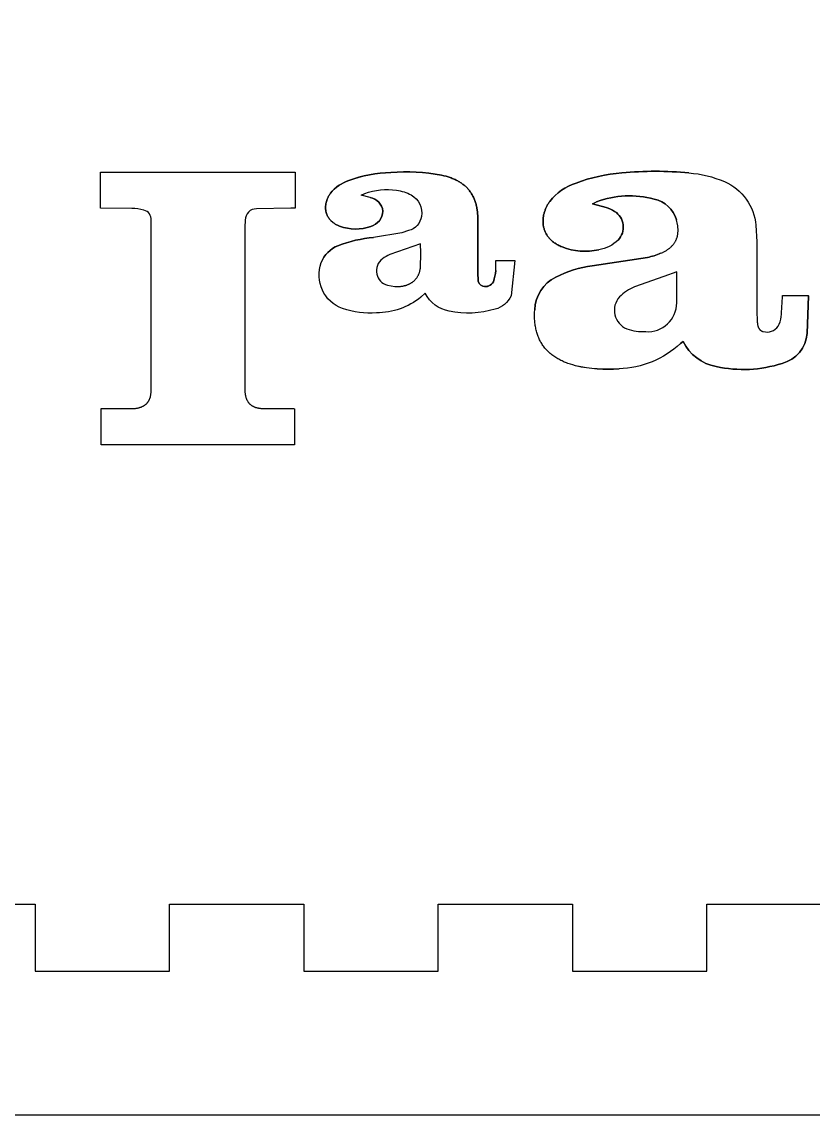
# Model space of a CAD drawing. Header units: millimetres. Extents: x 60913 to 63353, y 9976 to 12528.
# Drawn here: x 61333.6 to 61451.4, y 9976.5 to 10139.1 of the extents above; entities that cross this region are included whole.
import ezdxf

# ---------------------------------------------------------------- set-up
doc = ezdxf.new("R2010")
doc.units = ezdxf.units.MM
doc.header["$MEASUREMENT"] = 0
for name, color, linetype, true_color in [('CUT', 5, 'Continuous', 0x0000ff), ('Default', 178, 'Continuous', 0x000000), ('ENGRAVE', 1, 'Continuous', 0xff0000)]:
    doc.layers.add(name, color=color, linetype=linetype, true_color=true_color)

msp = doc.modelspace()

# ---------------------------------------------------------------- linework, layer by layer
at = {"layer": 'CUT'}
msp.add_lwpolyline([(61315.58, 10007.88), (61335.58, 10007.88), (61335.58, 9997.88), (61355.58, 9997.88), (61355.58, 10007.88), (61375.58, 10007.88), (61375.58, 9997.88), (61395.58, 9997.88), (61395.58, 10007.88), (61415.58, 10007.88), (61415.58, 9997.88), (61435.58, 9997.88), (61435.58, 10007.88), (61455.58, 10007.88), (61455.58, 9997.88), (61475.58, 9997.88), (61475.58, 10007.88), (61495.58, 10007.88), (61495.58, 9997.88), (61515.58, 9997.88), (61515.58, 10007.88), (61535.58, 10007.88), (61535.58, 9997.88), (61555.58, 9997.88)], dxfattribs=at)
at = {"layer": 'Default'}
msp.add_lwpolyline([(63352.58, 11196.47), (63352.58, 9976.47), (60912.58, 9976.47), (60912.58, 11196.47)], close=True, dxfattribs=at)
at = {"layer": 'ENGRAVE'}
for points in [[(61345.29, 10111.4), (61345.29, 10116.77), (61374.27, 10116.77), (61374.27, 10111.4), (61373.61, 10111.4), (61368.53, 10111.3, 0.437894), (61366.85, 10109.63), (61366.78, 10108.6), (61366.78, 10084.5), (61366.78, 10084.32), (61366.79, 10084.14), (61366.79, 10084.06), (61366.8, 10083.97), (61366.81, 10083.89), (61366.82, 10083.81), (61366.83, 10083.73), (61366.84, 10083.65), (61366.86, 10083.58), (61366.88, 10083.5), (61366.89, 10083.43), (61366.91, 10083.36), (61366.93, 10083.29), (61366.95, 10083.22), (61366.98, 10083.15), (61367, 10083.08), (61367.02, 10083.02), (61367.05, 10082.96), (61367.08, 10082.9), (61367.11, 10082.84), (61367.14, 10082.78), (61367.17, 10082.72), (61367.21, 10082.66), (61367.24, 10082.61), (61367.28, 10082.56), (61367.32, 10082.5), (61367.36, 10082.45), (61367.4, 10082.41), (61367.44, 10082.36), (61367.49, 10082.31), (61367.53, 10082.27), (61367.58, 10082.23), (61367.63, 10082.18), (61367.68, 10082.14), (61367.73, 10082.11), (61367.78, 10082.07), (61367.84, 10082.03), (61367.89, 10082), (61367.95, 10081.97), (61368.01, 10081.93), (61368.07, 10081.9), (61368.13, 10081.88), (61368.19, 10081.85), (61368.26, 10081.82), (61368.33, 10081.8), (61368.39, 10081.77), (61368.46, 10081.75), (61368.53, 10081.73), (61368.6, 10081.71), (61368.68, 10081.69), (61368.75, 10081.68), (61368.83, 10081.66), (61368.91, 10081.65), (61368.99, 10081.64), (61369.07, 10081.63), (61369.15, 10081.62), (61369.32, 10081.6), (61369.5, 10081.59), (61369.68, 10081.59), (61374.02, 10081.58), (61374.2, 10081.53), (61374.2, 10076.21), (61345.41, 10076.21), (61345.41, 10081.59), (61346.09, 10081.59), (61350.03, 10081.59), (61350.19, 10081.6), (61350.35, 10081.61), (61350.43, 10081.61), (61350.51, 10081.62), (61350.59, 10081.63), (61350.66, 10081.64), (61350.73, 10081.66), (61350.81, 10081.67), (61350.88, 10081.68), (61350.95, 10081.7), (61351.02, 10081.72), (61351.09, 10081.74), (61351.15, 10081.76), (61351.22, 10081.78), (61351.28, 10081.8), (61351.34, 10081.82), (61351.41, 10081.85), (61351.47, 10081.87), (61351.52, 10081.9), (61351.58, 10081.93), (61351.64, 10081.96), (61351.7, 10081.99), (61351.75, 10082.02), (61351.8, 10082.05), (61351.85, 10082.08), (61351.9, 10082.12), (61351.95, 10082.16), (61352, 10082.19), (61352.05, 10082.23), (61352.09, 10082.27), (61352.14, 10082.31), (61352.18, 10082.36), (61352.22, 10082.4), (61352.26, 10082.44), (61352.3, 10082.49), (61352.34, 10082.54), (61352.37, 10082.58), (61352.41, 10082.63), (61352.44, 10082.68), (61352.47, 10082.73), (61352.5, 10082.79), (61352.53, 10082.84), (61352.56, 10082.9), (61352.59, 10082.95), (61352.61, 10083.01), (61352.64, 10083.07), (61352.66, 10083.12), (61352.68, 10083.19), (61352.7, 10083.25), (61352.72, 10083.31), (61352.73, 10083.37), (61352.75, 10083.44), (61352.76, 10083.5), (61352.78, 10083.57), (61352.79, 10083.64), (61352.8, 10083.71), (61352.8, 10083.78), (61352.81, 10083.85), (61352.82, 10083.92), (61352.82, 10083.99), (61352.82, 10084.07), (61352.82, 10084.14), (61352.83, 10109.6, 0.387846), (61351.76, 10111.09, 0.065658), (61349.97, 10111.38), (61345.29, 10111.4)], [(61385.44, 10112.99, -0.340118), (61387.32, 10110.96, -0.33358), (61385.54, 10108.7, -0.183897), (61380.9, 10108.74), (61380.78, 10108.79), (61380.67, 10108.84), (61380.56, 10108.89), (61380.45, 10108.94), (61380.35, 10108.99), (61380.25, 10109.05), (61380.15, 10109.11), (61380.06, 10109.17), (61379.97, 10109.23), (61379.89, 10109.29), (61379.81, 10109.36), (61379.73, 10109.43), (61379.66, 10109.49), (61379.58, 10109.56), (61379.52, 10109.63), (61379.45, 10109.7), (61379.39, 10109.78), (61379.33, 10109.85), (61379.28, 10109.92), (61379.23, 10110), (61379.18, 10110.08), (61379.13, 10110.16), (61379.09, 10110.23), (61379.05, 10110.31), (61379.02, 10110.4), (61378.98, 10110.48), (61378.95, 10110.56), (61378.92, 10110.64), (61378.9, 10110.72), (61378.88, 10110.81), (61378.86, 10110.89), (61378.84, 10110.98), (61378.83, 10111.06), (61378.82, 10111.15), (61378.81, 10111.23), (61378.8, 10111.32), (61378.8, 10111.41), (61378.8, 10111.49), (61378.8, 10111.58), (61378.8, 10111.67), (61378.81, 10111.75), (61378.82, 10111.84), (61378.83, 10111.93), (61378.84, 10112.01), (61378.86, 10112.1), (61378.88, 10112.18), (61378.9, 10112.27), (61378.92, 10112.35), (61378.94, 10112.44), (61378.97, 10112.52), (61379, 10112.61), (61379.03, 10112.69), (61379.06, 10112.77), (61379.09, 10112.85), (61379.13, 10112.94), (61379.17, 10113.02), (61379.21, 10113.09), (61379.25, 10113.17), (61379.29, 10113.25), (61379.34, 10113.33), (61379.38, 10113.4), (61379.43, 10113.48), (61379.48, 10113.55), (61379.53, 10113.62, -0.145891), (61382.26, 10115.52, -0.080641), (61388.5, 10116.7, -0.067735), (61396.06, 10116.32), (61396.4, 10116.24), (61396.74, 10116.15), (61397.06, 10116.05), (61397.37, 10115.95), (61397.52, 10115.9), (61397.66, 10115.84), (61397.81, 10115.78), (61397.95, 10115.72), (61398.09, 10115.66), (61398.22, 10115.59), (61398.36, 10115.53), (61398.49, 10115.46), (61398.61, 10115.39), (61398.74, 10115.31), (61398.86, 10115.24), (61398.98, 10115.16), (61399.09, 10115.08), (61399.2, 10115), (61399.31, 10114.92), (61399.42, 10114.83), (61399.52, 10114.75), (61399.62, 10114.66), (61399.72, 10114.56), (61399.82, 10114.47), (61399.91, 10114.37), (61400, 10114.28), (61400.09, 10114.17), (61400.17, 10114.07), (61400.25, 10113.97), (61400.33, 10113.86), (61400.41, 10113.75), (61400.48, 10113.64), (61400.55, 10113.52), (61400.62, 10113.41), (61400.69, 10113.29), (61400.75, 10113.17), (61400.81, 10113.05), (61400.87, 10112.92), (61400.92, 10112.79), (61400.98, 10112.66), (61401.03, 10112.53), (61401.07, 10112.39), (61401.12, 10112.26), (61401.16, 10112.12), (61401.2, 10111.98), (61401.24, 10111.83), (61401.27, 10111.68), (61401.3, 10111.53), (61401.33, 10111.38), (61401.36, 10111.23), (61401.38, 10111.07), (61401.41, 10110.91), (61401.44, 10110.59), (61401.47, 10110.25), (61401.48, 10109.9), (61401.49, 10109.55), (61401.49, 10101.5), (61401.5, 10100.92, 0.381625), (61402.23, 10099.78, 0.355719), (61403.78, 10100.47, 0.058548), (61404.13, 10102.13, 0.028679), (61404.14, 10103.61), (61406.97, 10103.61), (61406.42, 10098.35, -0.227824), (61404.04, 10096.38, -0.124588), (61397.21, 10096.09, -0.239261), (61393.64, 10098.75), (61392.98, 10098.17, -0.175102), (61386.39, 10095.83, -0.094164), (61381.33, 10096.46, -0.41375), (61378.15, 10103.31, -0.211064), (61380.65, 10105.82, -0.069853), (61385.96, 10107.06)], [(61404.13, 10102.13, -0.058504), (61403.78, 10100.47, -0.355753), (61402.23, 10099.79, -0.381908), (61401.5, 10100.93), (61401.49, 10101.5), (61401.49, 10109.55), (61401.48, 10109.9), (61401.47, 10110.25), (61401.44, 10110.59), (61401.41, 10110.91), (61401.38, 10111.07), (61401.36, 10111.23), (61401.33, 10111.38), (61401.3, 10111.53), (61401.27, 10111.68), (61401.24, 10111.83), (61401.2, 10111.98), (61401.16, 10112.12), (61401.12, 10112.26), (61401.07, 10112.39), (61401.03, 10112.53), (61400.98, 10112.66), (61400.92, 10112.79), (61400.87, 10112.92), (61400.81, 10113.05), (61400.75, 10113.17), (61400.69, 10113.29), (61400.62, 10113.41), (61400.55, 10113.52), (61400.48, 10113.64), (61400.41, 10113.75), (61400.33, 10113.86), (61400.25, 10113.97), (61400.17, 10114.07), (61400.09, 10114.17), (61400, 10114.28), (61399.91, 10114.37), (61399.82, 10114.47), (61399.72, 10114.56), (61399.62, 10114.66), (61399.52, 10114.75), (61399.42, 10114.83), (61399.31, 10114.92), (61399.2, 10115), (61399.09, 10115.08), (61398.98, 10115.16), (61398.86, 10115.24), (61398.74, 10115.31), (61398.61, 10115.39), (61398.49, 10115.46), (61398.36, 10115.53), (61398.22, 10115.59), (61398.09, 10115.66), (61397.95, 10115.72), (61397.81, 10115.78), (61397.66, 10115.84), (61397.52, 10115.9), (61397.37, 10115.95), (61397.06, 10116.05), (61396.74, 10116.15), (61396.4, 10116.24), (61396.06, 10116.32, 0.067733), (61388.5, 10116.7, 0.080576), (61382.25, 10115.52, 0.145671), (61379.53, 10113.62), (61379.48, 10113.55), (61379.43, 10113.48), (61379.38, 10113.4), (61379.34, 10113.33), (61379.29, 10113.25), (61379.25, 10113.17), (61379.21, 10113.09), (61379.17, 10113.02), (61379.13, 10112.94), (61379.09, 10112.85), (61379.06, 10112.77), (61379.03, 10112.69), (61379, 10112.61), (61378.97, 10112.52), (61378.94, 10112.44), (61378.92, 10112.35), (61378.9, 10112.27), (61378.88, 10112.18), (61378.86, 10112.1), (61378.84, 10112.01), (61378.83, 10111.93), (61378.82, 10111.84), (61378.81, 10111.75), (61378.8, 10111.67), (61378.8, 10111.58), (61378.8, 10111.49), (61378.8, 10111.41), (61378.8, 10111.32), (61378.81, 10111.23), (61378.82, 10111.15), (61378.83, 10111.06), (61378.84, 10110.98), (61378.86, 10110.89), (61378.88, 10110.81), (61378.9, 10110.72), (61378.92, 10110.64), (61378.95, 10110.56), (61378.98, 10110.48), (61379.02, 10110.4), (61379.05, 10110.31), (61379.09, 10110.23), (61379.13, 10110.16), (61379.18, 10110.08), (61379.23, 10110), (61379.28, 10109.92), (61379.33, 10109.85), (61379.39, 10109.78), (61379.45, 10109.7), (61379.52, 10109.63), (61379.58, 10109.56), (61379.66, 10109.49), (61379.73, 10109.42), (61379.81, 10109.36), (61379.89, 10109.29), (61379.97, 10109.23), (61380.06, 10109.17), (61380.15, 10109.11), (61380.25, 10109.05), (61380.35, 10108.99), (61380.45, 10108.94), (61380.56, 10108.89), (61380.67, 10108.84), (61380.78, 10108.79), (61380.9, 10108.74, 0.183821), (61385.54, 10108.7, 0.333515), (61387.32, 10110.96, 0.339915), (61385.44, 10112.99), (61384.09, 10113.34), (61384.64, 10113.6, -0.128149), (61389.36, 10114.07, -0.089589), (61391.56, 10113.38, -0.320782), (61393.06, 10110.18, -0.308637), (61391.16, 10108.06), (61390.18, 10107.74), (61385.96, 10107.06, 0.069901), (61380.65, 10105.82, 0.211135), (61378.15, 10103.31)], [(61418.56, 10112.05), (61420.56, 10111.53, -0.064805), (61421.84, 10110.92, -0.477598), (61422.35, 10106.67, -0.162705), (61419.5, 10105.22, -0.150633), (61414.01, 10105.64), (61413.85, 10105.71), (61413.69, 10105.79), (61413.54, 10105.86), (61413.39, 10105.94), (61413.25, 10106.02), (61413.11, 10106.1), (61412.98, 10106.18), (61412.85, 10106.27), (61412.73, 10106.36), (61412.61, 10106.45), (61412.5, 10106.55), (61412.4, 10106.64), (61412.29, 10106.74), (61412.2, 10106.84), (61412.11, 10106.94), (61412.02, 10107.04), (61411.94, 10107.14), (61411.86, 10107.25), (61411.79, 10107.36), (61411.72, 10107.46), (61411.65, 10107.57), (61411.59, 10107.68), (61411.54, 10107.8), (61411.49, 10107.91), (61411.44, 10108.02), (61411.4, 10108.14), (61411.36, 10108.25), (61411.32, 10108.37), (61411.29, 10108.49), (61411.27, 10108.6), (61411.24, 10108.72), (61411.22, 10108.84), (61411.21, 10108.96), (61411.19, 10109.08), (61411.19, 10109.2), (61411.18, 10109.32), (61411.18, 10109.44), (61411.18, 10109.56), (61411.18, 10109.68), (61411.19, 10109.79), (61411.2, 10109.91), (61411.22, 10110.03), (61411.23, 10110.15), (61411.25, 10110.27), (61411.27, 10110.39), (61411.3, 10110.5), (61411.33, 10110.62), (61411.36, 10110.73), (61411.39, 10110.85), (61411.43, 10110.96), (61411.47, 10111.07), (61411.51, 10111.18), (61411.55, 10111.29), (61411.6, 10111.4), (61411.64, 10111.51), (61411.69, 10111.62), (61411.75, 10111.72), (61411.8, 10111.82), (61411.86, 10111.93), (61411.92, 10112.03), (61411.98, 10112.12), (61412.04, 10112.22), (61412.1, 10112.31), (61412.17, 10112.41, -0.146425), (61416.09, 10115.15, -0.069834), (61422.92, 10116.64, -0.049587), (61432.89, 10116.65, -0.081767), (61438.19, 10115.36, -0.275821), (61442.85, 10108.86), (61443, 10106.41), (61443.01, 10096.08), (61443.06, 10094.59), (61443.07, 10094.42), (61443.08, 10094.34), (61443.09, 10094.26), (61443.1, 10094.19), (61443.11, 10094.11), (61443.12, 10094.04), (61443.14, 10093.97), (61443.15, 10093.91), (61443.17, 10093.85), (61443.19, 10093.79), (61443.2, 10093.76), (61443.21, 10093.73), (61443.22, 10093.7), (61443.23, 10093.67), (61443.24, 10093.65), (61443.25, 10093.62), (61443.27, 10093.6), (61443.28, 10093.57), (61443.29, 10093.55), (61443.31, 10093.52), (61443.32, 10093.5), (61443.33, 10093.48), (61443.35, 10093.46), (61443.36, 10093.44), (61443.38, 10093.41), (61443.39, 10093.39), (61443.41, 10093.38), (61443.43, 10093.36), (61443.44, 10093.34), (61443.46, 10093.32), (61443.48, 10093.3), (61443.5, 10093.29), (61443.52, 10093.27), (61443.54, 10093.25), (61443.56, 10093.24), (61443.58, 10093.22), (61443.6, 10093.21), (61443.62, 10093.19), (61443.64, 10093.18), (61443.66, 10093.17), (61443.68, 10093.16), (61443.71, 10093.14), (61443.73, 10093.13), (61443.75, 10093.12), (61443.78, 10093.11), (61443.8, 10093.1), (61443.83, 10093.09), (61443.85, 10093.08), (61443.88, 10093.07), (61443.9, 10093.06), (61443.93, 10093.05), (61443.96, 10093.05, 0.319626), (61446.17, 10093.84, 0.095729), (61446.63, 10095.24)], [(61432.89, 10116.65, 0.049585), (61422.92, 10116.64, 0.069828), (61416.09, 10115.15, 0.146398), (61412.17, 10112.41), (61412.1, 10112.31), (61412.04, 10112.22), (61411.98, 10112.12), (61411.92, 10112.03), (61411.86, 10111.93), (61411.8, 10111.82), (61411.75, 10111.72), (61411.69, 10111.62), (61411.64, 10111.51), (61411.6, 10111.4), (61411.55, 10111.29), (61411.51, 10111.18), (61411.47, 10111.07), (61411.43, 10110.96), (61411.39, 10110.85), (61411.36, 10110.73), (61411.33, 10110.62), (61411.3, 10110.5), (61411.27, 10110.39), (61411.25, 10110.27), (61411.23, 10110.15), (61411.22, 10110.03), (61411.2, 10109.91), (61411.19, 10109.79), (61411.18, 10109.68), (61411.18, 10109.56), (61411.18, 10109.44), (61411.18, 10109.32), (61411.19, 10109.2), (61411.19, 10109.08), (61411.21, 10108.96), (61411.22, 10108.84), (61411.24, 10108.72), (61411.27, 10108.6), (61411.29, 10108.49), (61411.32, 10108.37), (61411.36, 10108.25), (61411.4, 10108.14), (61411.44, 10108.02), (61411.49, 10107.91), (61411.54, 10107.8), (61411.59, 10107.68), (61411.65, 10107.57), (61411.72, 10107.46), (61411.79, 10107.36), (61411.86, 10107.25), (61411.94, 10107.14), (61412.02, 10107.04), (61412.11, 10106.94), (61412.2, 10106.84), (61412.29, 10106.74), (61412.4, 10106.64), (61412.5, 10106.55), (61412.61, 10106.45), (61412.73, 10106.36), (61412.85, 10106.27), (61412.98, 10106.18), (61413.11, 10106.1), (61413.24, 10106.02), (61413.39, 10105.94), (61413.54, 10105.86), (61413.69, 10105.79), (61413.85, 10105.71), (61414.01, 10105.64, 0.15068), (61419.5, 10105.22)], [(61384.64, 10113.6, -0.128012), (61389.36, 10114.07, -0.089778), (61391.56, 10113.38, -0.320807), (61393.06, 10110.18, -0.308675), (61391.16, 10108.06), (61390.18, 10107.74)], [(61443, 10106.41), (61443.01, 10096.08), (61443.06, 10094.59), (61443.07, 10094.42), (61443.08, 10094.34), (61443.09, 10094.26), (61443.1, 10094.19), (61443.11, 10094.11), (61443.12, 10094.04), (61443.14, 10093.97), (61443.15, 10093.91), (61443.17, 10093.85), (61443.19, 10093.79), (61443.2, 10093.76), (61443.21, 10093.73), (61443.22, 10093.7), (61443.23, 10093.67), (61443.24, 10093.65), (61443.25, 10093.62), (61443.27, 10093.6), (61443.28, 10093.57), (61443.29, 10093.55), (61443.31, 10093.52), (61443.32, 10093.5), (61443.33, 10093.48), (61443.35, 10093.46), (61443.36, 10093.44), (61443.38, 10093.42), (61443.39, 10093.4), (61443.41, 10093.38), (61443.43, 10093.36), (61443.44, 10093.34), (61443.46, 10093.32), (61443.48, 10093.3), (61443.5, 10093.29), (61443.52, 10093.27), (61443.54, 10093.25), (61443.56, 10093.24), (61443.58, 10093.22), (61443.6, 10093.21), (61443.62, 10093.19), (61443.64, 10093.18), (61443.66, 10093.17), (61443.68, 10093.16), (61443.71, 10093.14), (61443.73, 10093.13), (61443.75, 10093.12), (61443.78, 10093.11), (61443.8, 10093.1), (61443.83, 10093.09), (61443.85, 10093.08), (61443.88, 10093.07), (61443.9, 10093.06), (61443.93, 10093.05), (61443.96, 10093.05, 0.319768), (61446.17, 10093.84, 0.095603), (61446.63, 10095.24, 0.013416), (61446.82, 10098.41), (61450.65, 10098.41), (61450.71, 10098.34), (61450.49, 10092.77, -0.318848), (61446.76, 10088.31, -0.133056), (61436.96, 10087.85, -0.238381), (61432.03, 10091.56), (61431.64, 10091.26, -0.17906), (61422.49, 10087.51, -0.074873), (61416.03, 10087.97), (61415.63, 10088.08), (61415.25, 10088.19), (61415.06, 10088.25), (61414.87, 10088.32), (61414.69, 10088.38), (61414.51, 10088.45), (61414.34, 10088.52), (61414.17, 10088.6), (61414, 10088.67), (61413.84, 10088.75), (61413.67, 10088.83), (61413.52, 10088.92), (61413.36, 10089), (61413.21, 10089.09), (61413.06, 10089.18), (61412.92, 10089.28), (61412.78, 10089.37), (61412.64, 10089.47), (61412.51, 10089.57), (61412.37, 10089.68), (61412.25, 10089.79), (61412.12, 10089.9), (61412, 10090.01), (61411.88, 10090.12), (61411.77, 10090.24), (61411.66, 10090.36), (61411.55, 10090.48), (61411.45, 10090.6), (61411.35, 10090.73), (61411.25, 10090.86), (61411.16, 10090.99), (61411.07, 10091.13), (61410.98, 10091.26), (61410.9, 10091.4), (61410.82, 10091.54), (61410.74, 10091.69), (61410.67, 10091.83), (61410.6, 10091.98), (61410.53, 10092.13), (61410.47, 10092.29), (61410.41, 10092.44), (61410.35, 10092.6), (61410.3, 10092.77), (61410.25, 10092.93), (61410.2, 10093.1), (61410.16, 10093.26), (61410.12, 10093.44), (61410.08, 10093.61), (61410.05, 10093.79), (61410.02, 10093.96), (61409.99, 10094.14), (61409.97, 10094.33), (61409.95, 10094.51), (61409.94, 10094.7), (61409.93, 10094.89), (61409.92, 10095.09), (61409.91, 10095.28), (61409.91, 10095.48), (61409.92, 10095.88), (61409.94, 10096.3, -0.271838), (61413.07, 10101.14, -0.088611), (61418.49, 10102.82), (61426.72, 10104.09, 0.055717), (61428.68, 10104.69), (61428.88, 10104.78), (61428.99, 10104.83), (61429.08, 10104.88), (61429.18, 10104.92), (61429.27, 10104.97), (61429.37, 10105.02), (61429.46, 10105.08), (61429.55, 10105.13), (61429.63, 10105.18), (61429.71, 10105.24), (61429.8, 10105.29), (61429.87, 10105.35), (61429.95, 10105.41), (61430.03, 10105.47), (61430.1, 10105.53), (61430.17, 10105.59), (61430.24, 10105.65), (61430.3, 10105.72), (61430.37, 10105.78), (61430.43, 10105.85), (61430.49, 10105.92), (61430.55, 10105.98), (61430.6, 10106.05), (61430.65, 10106.12), (61430.71, 10106.19), (61430.75, 10106.27), (61430.8, 10106.34), (61430.84, 10106.41), (61430.89, 10106.49), (61430.93, 10106.57), (61430.96, 10106.64), (61431, 10106.72), (61431.03, 10106.8), (61431.06, 10106.88), (61431.09, 10106.96), (61431.12, 10107.05), (61431.15, 10107.13), (61431.17, 10107.21), (61431.19, 10107.3), (61431.21, 10107.39), (61431.22, 10107.48), (61431.24, 10107.56), (61431.25, 10107.65), (61431.26, 10107.75), (61431.26, 10107.84), (61431.27, 10107.93), (61431.27, 10108.02), (61431.27, 10108.12), (61431.27, 10108.22), (61431.27, 10108.31), (61431.26, 10108.41), (61431.25, 10108.51), (61431.24, 10108.61), (61431.23, 10108.71), (61431.22, 10108.81), (61431.2, 10108.92), (61431.18, 10109.02), (61431.16, 10109.12), (61431.14, 10109.23), (61431.09, 10109.44), (61431.03, 10109.66, 0.276806), (61427.72, 10112.75, 0.160997), (61419.15, 10112.34)], [(61422.35, 10106.67, 0.477568), (61421.84, 10110.92, 0.06446), (61420.56, 10111.53), (61418.56, 10112.05), (61419.15, 10112.34, -0.160993), (61427.72, 10112.75, -0.276724), (61431.03, 10109.66)], [(61388, 10099.96), (61389.12, 10099.76), (61389.22, 10099.76), (61389.32, 10099.75), (61389.41, 10099.75), (61389.51, 10099.75), (61389.6, 10099.75), (61389.69, 10099.75), (61389.78, 10099.76), (61389.87, 10099.76), (61389.96, 10099.77), (61390.05, 10099.78), (61390.14, 10099.79), (61390.23, 10099.81), (61390.32, 10099.82), (61390.4, 10099.84), (61390.48, 10099.86), (61390.57, 10099.88), (61390.65, 10099.9), (61390.73, 10099.92), (61390.81, 10099.95), (61390.89, 10099.97), (61390.97, 10100), (61391.04, 10100.03), (61391.12, 10100.06), (61391.19, 10100.1), (61391.27, 10100.13), (61391.34, 10100.17), (61391.41, 10100.2), (61391.48, 10100.24), (61391.54, 10100.28), (61391.61, 10100.33), (61391.68, 10100.37), (61391.74, 10100.41), (61391.8, 10100.46), (61391.86, 10100.51), (61391.92, 10100.56), (61391.98, 10100.61), (61392.04, 10100.66), (61392.09, 10100.71), (61392.14, 10100.77), (61392.2, 10100.82), (61392.25, 10100.88), (61392.29, 10100.94), (61392.34, 10101), (61392.39, 10101.06), (61392.43, 10101.12), (61392.47, 10101.19), (61392.51, 10101.25), (61392.55, 10101.32), (61392.59, 10101.39), (61392.62, 10101.45), (61392.66, 10101.52), (61392.69, 10101.6), (61392.72, 10101.67), (61392.75, 10101.74), (61392.77, 10101.82), (61392.8, 10101.89), (61392.82, 10101.97), (61392.84, 10102.05), (61392.86, 10102.13), (61392.88, 10102.21), (61392.89, 10102.29), (61392.9, 10102.37), (61392.91, 10102.45), (61392.92, 10102.54, 0.02135), (61392.94, 10106.11), (61388.37, 10104.5, 0.070875), (61387.29, 10103.87, 0.309563), (61386.44, 10101.6, 0.306368), (61388, 10099.96)], [(61428.68, 10104.69, -0.055546), (61426.72, 10104.09), (61418.49, 10102.82, 0.088569), (61413.07, 10101.14, 0.271857), (61409.94, 10096.3)], [(61431.07, 10097.3, 0.017185), (61431.08, 10101.93), (61429.16, 10101.23), (61424.8, 10099.71, 0.101965), (61422.56, 10098.2, 0.52245), (61423.65, 10093.46, 0.094076), (61426.49, 10093.04, 0.433868), (61431.07, 10097.3)], [(61397.21, 10096.09, -0.239272), (61393.64, 10098.75), (61392.98, 10098.17, -0.175116), (61386.39, 10095.83)], [(61431.64, 10091.26), (61432.03, 10091.56, 0.238427), (61436.96, 10087.85, 0.133092), (61446.76, 10088.31, 0.31884), (61450.49, 10092.77), (61450.71, 10098.34), (61450.65, 10098.41)]]:
    msp.add_lwpolyline(points, format="xyb", dxfattribs=at)
msp.add_arc((61420.8, 10109.18, 4.61), 21.73, 257.3292, 274.4702, dxfattribs=at)

doc.saveas('drawing.dxf')
